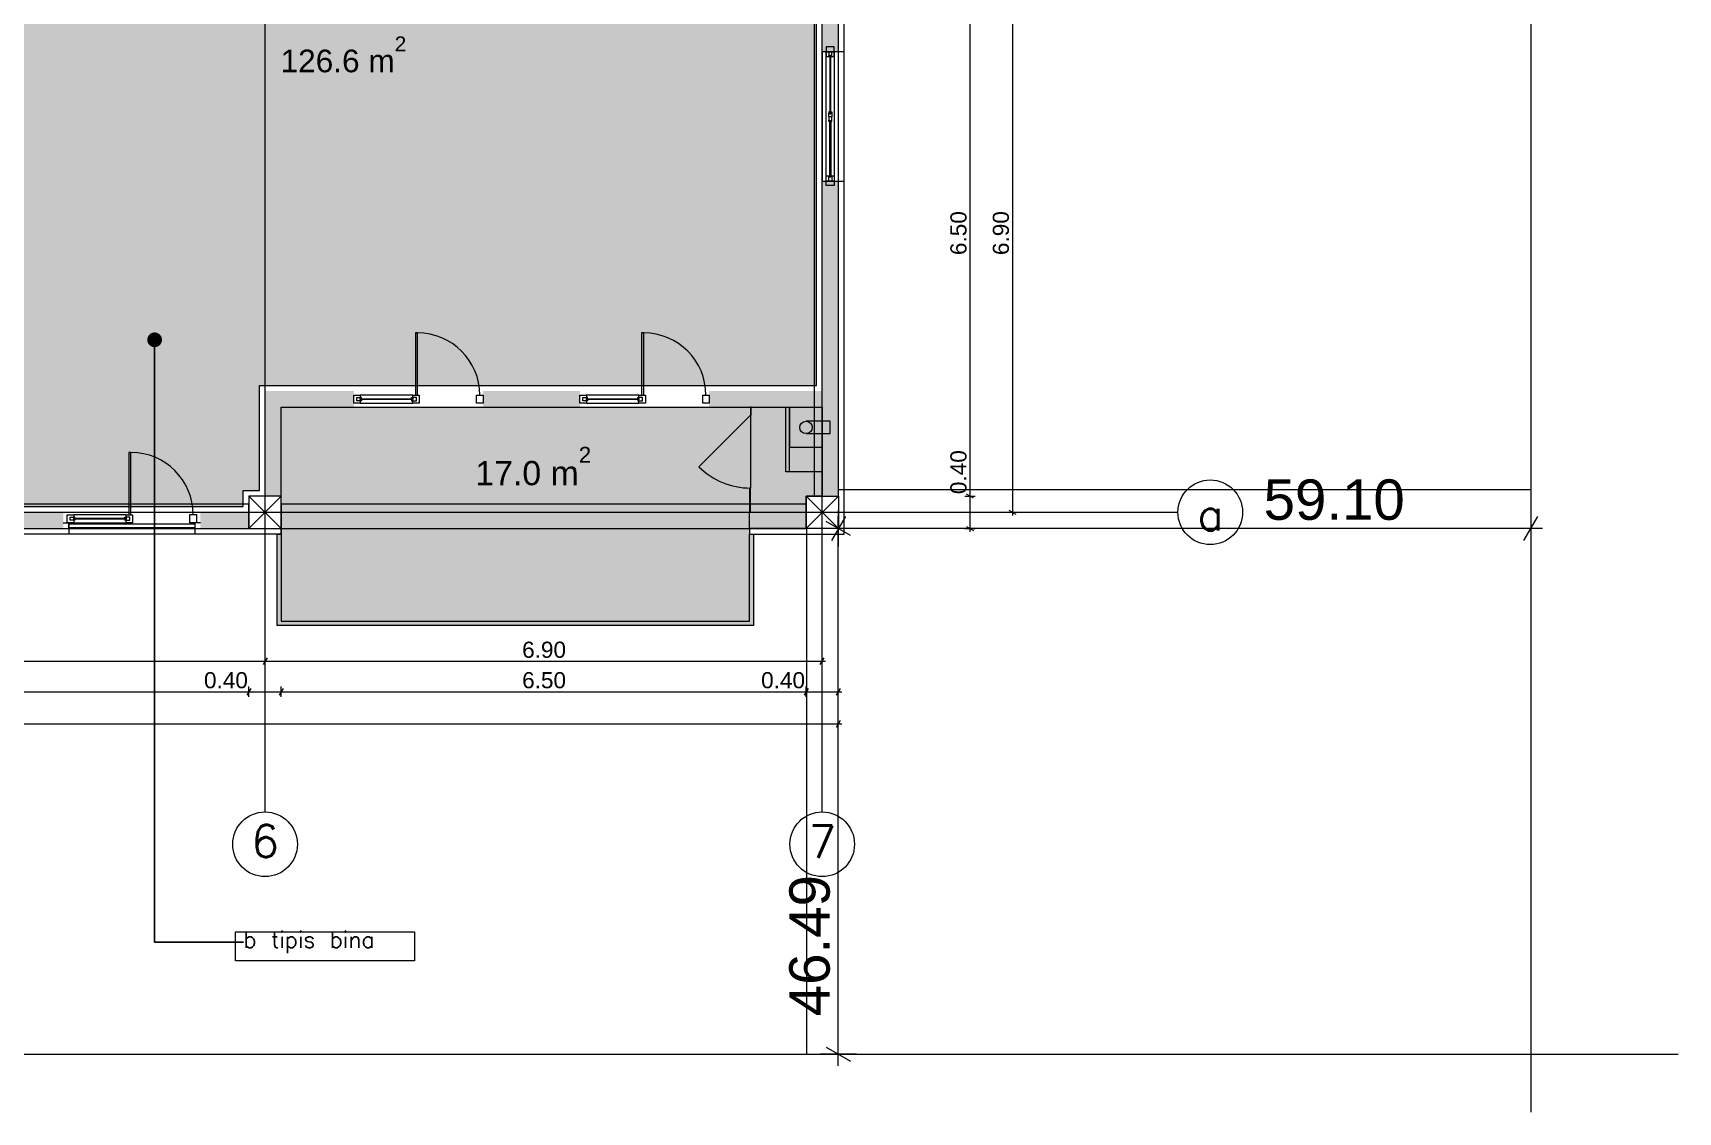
# Model space of a CAD drawing. Header units: millimetres. Extents: x 476244520 to 476657119, y 4620824743 to 4621446928.
# Drawn here: x 476421979 to 476442354, y 4621059732 to 4621073090 of the extents above; entities that cross this region are included whole.
import ezdxf

# ---------------------------------------------------------------- set-up
doc = ezdxf.new("R2010")
doc.units = ezdxf.units.MM
doc.header["$MEASUREMENT"] = 0
for name, color, linetype, lineweight in [('0_Pen_No__42_Pen_No__250_Pen_No__5', 5, 'Continuous', 0), ('2D Drafting - General_Pen_No__1_Pen_No__7', 7, 'Continuous', 0), ('2D Drafting - General_Pen_No__250_Pen_No__7_Pen_No__250', 7, 'Continuous', 0), ('2D Drafting - General_Pen_No__250_Pen_No__7_Pen_No__7', 7, 'Continuous', 0), ('2D Drafting - General_Pen_No__7_Pen_No__250', 7, 'Continuous', 0), ('2D Drafting - General_Pen_No__7_Pen_No__7_Pen_No__7', 7, 'Continuous', 0), ('Annotation - Text_Pen_No__7_Pen_No__5', 5, 'Continuous', 0), ('Doors_Pen_No__7_Pen_No__7_Pen_No__7', 7, 'Continuous', 0), ('G-Anno-Nplt_Pen_No__142', 142, 'Continuous', 0), ('G-Anno-Nplt_Pen_No__151', 151, 'Continuous', 0), ('G-Anno-Nplt_Pen_No__255', 255, 'Continuous', 0), ('G-Anno-Nplt_Pen_No__4', 7, 'Continuous', 0), ('G-Anno-Nplt_Pen_No__7', 7, 'Continuous', 0), ('gegmebi_Pen_No__1_Pen_No__7', 7, 'Continuous', 0), ('kar-panjara_Pen_No__7_Pen_No__7_Pen_No__7', 7, 'Continuous', 0), ('New_2D Drafting - General_Pen_No__250_Pen_No__7_Pen_No__255', 255, 'Continuous', 0), ('New_2D Drafting - General_Pen_No__2_Pen_No__250', 7, 'Continuous', 0), ('New_reg_nak_Pen_No__250', 7, 'Continuous', 0), ('New_reg_nak_Pen_No__7', 7, 'Continuous', 0), ('New_Structural - Bearing_Pen_No__1', 1, 'Continuous', 0), ('New_Structural - Bearing_Pen_No__250', 7, 'Continuous', 0), ('zoma_Pen_No__1', 1, 'Continuous', 0), ('zoma_Pen_No__142', 142, 'Continuous', 0), ('zoma_Pen_No__5_Pen_No__5', 5, 'Continuous', 0)]:
    doc.layers.add(name, color=color, linetype=linetype, lineweight=lineweight)
doc.layers.add('zoma', color=7, linetype='Continuous')
doc.styles.add('GENERATED_STYLE_1', font='arial.ttf')
doc.styles.add('GENERATED_STYLE_2', font='arial.ttf')
doc.linetypes.add('Break', pattern='A,0,[1,A-4 бѓЎбѓђбѓ®бѓљбѓ\x98 - nikas1.Shx,S=15.679026,R=0,X=0,Y=0],-1975.557214,0', length=1975.557214)
doc.dimstyles.new('GENERATED_STYLE__1', dxfattribs={"dimtxt": 200, "dimasz": 64.421331, "dimexe": 0.18, "dimexo": 3, "dimgap": 0.09, "dimtad": 1, "dimtih": 1, "dimtoh": 1, "dimlfac": 0.001, "dimzin": 0, "dimdsep": 46, "dimtxsty": 'GENERATED_STYLE_2', "dimblk": 'ARROWHEAD_2', "dimblk1": 'ARROWHEAD_2', "dimblk2": 'ARROWHEAD_2', "dimcen": 0.09, "dimclrd": 142, "dimclre": 142, "dimclrt": 142, "dimadec": 0, "dimazin": 0, "dimtfac": 1, "dimtdec": 4, "dimtmove": 0, "dimatfit": 3, "dimfxl": 1, "dimtolj": 1, "dimtzin": 0, "dimarcsym": 0})
doc.dimstyles.new('GENERATED_STYLE__18', dxfattribs={"dimtxt": 0.18, "dimasz": 364.8, "dimexe": 0.18, "dimexo": 0.0625, "dimgap": 0.09, "dimtad": 0, "dimtih": 1, "dimtoh": 1, "dimdec": 4, "dimzin": 0, "dimdsep": 46, "dimcen": 0.09, "dimadec": 0, "dimazin": 0, "dimtfac": 1, "dimtdec": 4, "dimtmove": 0, "dimatfit": 3, "dimldrblk": 'ARROWHEAD_11', "dimfxl": 1, "dimtolj": 1, "dimtzin": 0, "dimarcsym": 0})
doc.dimstyles.new('GENERATED_STYLE__2', dxfattribs={"dimtxt": 200, "dimasz": 64.421331, "dimexe": 0.18, "dimexo": 3, "dimgap": 0.09, "dimtad": 1, "dimtih": 1, "dimtoh": 1, "dimlfac": 0.001, "dimzin": 0, "dimdsep": 46, "dimtxsty": 'GENERATED_STYLE_2', "dimblk": 'ARROWHEAD_2', "dimblk1": 'ARROWHEAD_2', "dimblk2": 'ARROWHEAD_2', "dimcen": 0.09, "dimclrd": 142, "dimclre": 142, "dimclrt": 142, "dimadec": 0, "dimazin": 0, "dimtfac": 1, "dimtdec": 4, "dimtmove": 2, "dimatfit": 3, "dimfxl": 1, "dimtolj": 1, "dimtzin": 0, "dimarcsym": 0})
doc.dimstyles.new('GENERATED_STYLE__6', dxfattribs={"dimtxt": 500, "dimasz": 228, "dimexe": 0.18, "dimexo": 3, "dimgap": 0.09, "dimtad": 1, "dimlfac": 0.001, "dimzin": 0, "dimdsep": 46, "dimtxsty": 'GENERATED_STYLE_2', "dimblk": 'ARROWHEAD_2', "dimblk1": 'ARROWHEAD_2', "dimblk2": 'ARROWHEAD_2', "dimcen": 0.09, "dimclrd": 1, "dimclre": 1, "dimclrt": 1, "dimadec": 0, "dimazin": 0, "dimtfac": 1, "dimtdec": 4, "dimtmove": 2, "dimatfit": 3, "dimfxl": 1, "dimtolj": 1, "dimtzin": 0, "dimarcsym": 0})
doc.dimstyles.new('GENERATED_STYLE__8', dxfattribs={"dimtxt": 200, "dimasz": 64.421331, "dimexe": 0.18, "dimexo": 3, "dimgap": 0.09, "dimtad": 1, "dimlfac": 0.001, "dimzin": 0, "dimdsep": 46, "dimtxsty": 'GENERATED_STYLE_2', "dimblk": 'ARROWHEAD_2', "dimblk1": 'ARROWHEAD_2', "dimblk2": 'ARROWHEAD_2', "dimcen": 0.09, "dimclrd": 142, "dimclre": 142, "dimclrt": 142, "dimadec": 0, "dimazin": 0, "dimtfac": 1, "dimtdec": 4, "dimtmove": 0, "dimatfit": 3, "dimfxl": 1, "dimtolj": 1, "dimtzin": 0, "dimarcsym": 0})

# ---------------------------------------------------------------- blocks, each defined once
blk = doc.blocks.new('*D278', base_point=(476844527, 4621385791))
at = {"layer": 'zoma_Pen_No__142', "color": 142, "linetype": 'Continuous', "lineweight": 0, "transparency": 16777216}
for p, q in [((476417979, 4621065354), (476417930, 4621065270)), ((476417954, 4621065248), (476417954, 4621065376)), ((476417954, 4621065312), (476424854, 4621065312)), ((476424879, 4621065354), (476424830, 4621065270)), ((476424854, 4621065248), (476424854, 4621065376))]:
    blk.add_line(p, q, dxfattribs=at)
at = {"layer": 'zoma_Pen_No__142', "color": 142, "lineweight": 0, "transparency": 16777216, "insert": (476421138, 4621065352), "char_height": 200, "attachment_point": 7, "style": 'GENERATED_STYLE_2'}
blk.add_mtext('\\A1;{\\pql;\\fArial CYR|b0|i0|c204|p34;6.90}', dxfattribs=at)
blk = doc.blocks.new('ARROWHEAD_2')
at = {"color": 0, "linetype": 'Continuous', "lineweight": 0}
for p, q in [((0, 0), (-1, 0)), ((-0.378, -0.655), (0.378, 0.655))]:
    blk.add_line(p, q, dxfattribs=at)
blk = doc.blocks.new('*D279', base_point=(476844527, 4621385791))
at = {"layer": 'zoma_Pen_No__142', "color": 142, "linetype": 'Continuous', "lineweight": 0, "transparency": 16777216}
for p, q in [((476424879, 4621065354), (476424830, 4621065270)), ((476424854, 4621065248), (476424854, 4621065376)), ((476424854, 4621065312), (476431754, 4621065312)), ((476431730, 4621065270), (476431779, 4621065354)), ((476431754, 4621065248), (476431754, 4621065376)), ((476431754, 4621065312), (476431796, 4621065312))]:
    blk.add_line(p, q, dxfattribs=at)
at = {"layer": 'zoma_Pen_No__142', "color": 142, "lineweight": 0, "transparency": 16777216, "insert": (476428038, 4621065352), "char_height": 200, "attachment_point": 7, "style": 'GENERATED_STYLE_2'}
blk.add_mtext('\\A1;{\\pql;\\fArial CYR|b0|i0|c204|p34;6.90}', dxfattribs=at)
blk = doc.blocks.new('*D291', base_point=(476844527, 4621385791))
at = {"layer": 'zoma_Pen_No__142', "color": 142, "linetype": 'Continuous', "lineweight": 0, "transparency": 16777216}
for p, q in [((476434046, 4621074056), (476434173, 4621074056)), ((476434152, 4621074032), (476434067, 4621074081)), ((476434109, 4621074056), (476434109, 4621067156)), ((476434046, 4621067156), (476434173, 4621067156)), ((476434067, 4621067181), (476434152, 4621067132)), ((476434109, 4621067156), (476434109, 4621067115))]:
    blk.add_line(p, q, dxfattribs=at)
at = {"layer": 'zoma_Pen_No__142', "color": 142, "lineweight": 0, "transparency": 16777216, "insert": (476434069, 4621070340), "char_height": 200, "attachment_point": 7, "rotation": 90, "style": 'GENERATED_STYLE_2'}
blk.add_mtext('\\A1;{\\pql;\\fArial CYR|b0|i0|c204|p34;6.90}', dxfattribs=at)
blk = doc.blocks.new('*D311', base_point=(476844527, 4621385791))
at = {"layer": 'zoma_Pen_No__142', "color": 142, "linetype": 'Continuous', "lineweight": 0, "transparency": 16777216}
for p, q in [((476433521, 4621073856), (476433648, 4621073856)), ((476433627, 4621073832), (476433542, 4621073881)), ((476433584, 4621073856), (476433584, 4621067356)), ((476433521, 4621067356), (476433648, 4621067356)), ((476433627, 4621067332), (476433542, 4621067381))]:
    blk.add_line(p, q, dxfattribs=at)
at = {"layer": 'zoma_Pen_No__142', "color": 142, "lineweight": 0, "transparency": 16777216, "char_height": 200, "attachment_point": 7, "rotation": 90, "style": 'GENERATED_STYLE_2'}
for s, insert in [('\\A1;{\\pql;\\fArial CYR|b0|i0|c204|p34;6.50}', (476433544, 4621070340)), ('\\A1;{\\pql;\\fArial CYR|b0|i0|c204|p34;0.40}', (476433544, 4621067381))]:
    blk.add_mtext(s, dxfattribs=dict(at, insert=insert))
blk = doc.blocks.new('*D312', base_point=(476844527, 4621385791))
at = {"layer": 'zoma_Pen_No__142', "color": 142, "linetype": 'Continuous', "lineweight": 0, "transparency": 16777216}
for p, q in [((476433521, 4621067356), (476433648, 4621067356)), ((476433627, 4621067332), (476433542, 4621067381)), ((476433584, 4621067356), (476433584, 4621066956)), ((476433521, 4621066956), (476433648, 4621066956)), ((476433542, 4621066981), (476433627, 4621066932)), ((476433584, 4621066956), (476433584, 4621066915))]:
    blk.add_line(p, q, dxfattribs=at)
blk = doc.blocks.new('*D331', base_point=(476844527, 4621385791))
at = {"layer": 'zoma_Pen_No__142', "color": 142, "linetype": 'Continuous', "lineweight": 0, "transparency": 16777216}
for p, q in [((476418179, 4621064977), (476418130, 4621064892)), ((476418154, 4621064871), (476418154, 4621064998)), ((476424679, 4621064977), (476424630, 4621064892)), ((476424654, 4621064871), (476424654, 4621064998)), ((476418154, 4621064935), (476424654, 4621064935))]:
    blk.add_line(p, q, dxfattribs=at)
at = {"layer": 'zoma_Pen_No__142', "color": 142, "lineweight": 0, "transparency": 16777216, "char_height": 200, "attachment_point": 7, "style": 'GENERATED_STYLE_2'}
for s, insert in [('\\A1;{\\pql;\\fArial CYR|b0|i0|c204|p34;6.50}', (476421138, 4621064975)), ('\\A1;{\\pql;\\fArial CYR|b0|i0|c204|p34;0.40}', (476424098, 4621064975))]:
    blk.add_mtext(s, dxfattribs=dict(at, insert=insert))
blk = doc.blocks.new('*D332', base_point=(476844527, 4621385791))
at = {"layer": 'zoma_Pen_No__142', "color": 142, "linetype": 'Continuous', "lineweight": 0, "transparency": 16777216}
for p, q in [((476424679, 4621064977), (476424630, 4621064892)), ((476424654, 4621064871), (476424654, 4621064998)), ((476425079, 4621064977), (476425030, 4621064892)), ((476425054, 4621064871), (476425054, 4621064998)), ((476424654, 4621064935), (476425054, 4621064935))]:
    blk.add_line(p, q, dxfattribs=at)
blk = doc.blocks.new('*D333', base_point=(476844527, 4621385791))
at = {"layer": 'zoma_Pen_No__142', "color": 142, "linetype": 'Continuous', "lineweight": 0, "transparency": 16777216}
for p, q in [((476425079, 4621064977), (476425030, 4621064892)), ((476425054, 4621064871), (476425054, 4621064998)), ((476431579, 4621064977), (476431530, 4621064892)), ((476431554, 4621064871), (476431554, 4621064998)), ((476425054, 4621064935), (476431554, 4621064935))]:
    blk.add_line(p, q, dxfattribs=at)
at = {"layer": 'zoma_Pen_No__142', "color": 142, "lineweight": 0, "transparency": 16777216, "char_height": 200, "attachment_point": 7, "style": 'GENERATED_STYLE_2'}
for s, insert in [('\\A1;{\\pql;\\fArial CYR|b0|i0|c204|p34;6.50}', (476428038, 4621064975)), ('\\A1;{\\pql;\\fArial CYR|b0|i0|c204|p34;0.40}', (476430998, 4621064975))]:
    blk.add_mtext(s, dxfattribs=dict(at, insert=insert))
blk = doc.blocks.new('*D334', base_point=(476844527, 4621385791))
at = {"layer": 'zoma_Pen_No__142', "color": 142, "linetype": 'Continuous', "lineweight": 0, "transparency": 16777216}
for p, q in [((476431579, 4621064977), (476431530, 4621064892)), ((476431554, 4621064871), (476431554, 4621064998)), ((476431930, 4621064892), (476431979, 4621064977)), ((476431954, 4621064871), (476431954, 4621064998)), ((476431554, 4621064935), (476431954, 4621064935)), ((476431954, 4621064935), (476431996, 4621064935))]:
    blk.add_line(p, q, dxfattribs=at)
blk = doc.blocks.new('*D335', base_point=(476844527, 4621385791))
at = {"layer": 'zoma_Pen_No__142', "color": 142, "linetype": 'Continuous', "lineweight": 0, "transparency": 16777216}
for p, q in [((476390179, 4621064581), (476390130, 4621064497)), ((476390154, 4621064475), (476390154, 4621064602)), ((476431930, 4621064497), (476431979, 4621064581)), ((476431954, 4621064475), (476431954, 4621064602)), ((476390113, 4621064539), (476390154, 4621064539)), ((476390154, 4621064539), (476431954, 4621064539)), ((476431954, 4621064539), (476431996, 4621064539))]:
    blk.add_line(p, q, dxfattribs=at)
at = {"layer": 'zoma_Pen_No__142', "color": 142, "lineweight": 0, "transparency": 16777216, "insert": (476411278, 4621064579), "char_height": 200, "attachment_point": 7, "style": 'GENERATED_STYLE_2'}
blk.add_mtext('\\A1;{\\pql;\\fArial CYR|b0|i0|c204|p34;41.80}', dxfattribs=at)
blk = doc.blocks.new('*D409', base_point=(476844527, 4621385791))
at = {"layer": 'zoma_Pen_No__1', "color": 1, "linetype": 'Continuous', "lineweight": 0, "transparency": 16777216}
for p, q in [((476432104, 4621066870), (476431804, 4621067043)), ((476431954, 4621066956), (476431954, 4621067103)), ((476432179, 4621066956), (476431729, 4621066956)), ((476431954, 4621060450), (476431954, 4621066956)), ((476431804, 4621060536), (476432104, 4621060363)), ((476432179, 4621060450), (476431729, 4621060450)), ((476431954, 4621060303), (476431954, 4621060450))]:
    blk.add_line(p, q, dxfattribs=at)
at = {"layer": 'zoma_Pen_No__1', "color": 1, "lineweight": 0, "transparency": 16777216, "insert": (476431854, 4621060918), "char_height": 500, "attachment_point": 7, "rotation": 90, "style": 'GENERATED_STYLE_2'}
blk.add_mtext('\\A1;{\\pql;\\fArial CYR|b0|i0|c204|p34;46.49}', dxfattribs=at)
blk = doc.blocks.new('*D412', base_point=(476844527, 4621385791))
at = {"layer": 'zoma_Pen_No__1', "color": 1, "linetype": 'Continuous', "lineweight": 0, "transparency": 16777216}
for p, q in [((476432041, 4621067106), (476431868, 4621066806)), ((476431954, 4621067181), (476431954, 4621066731)), ((476440442, 4621066806), (476440615, 4621067106)), ((476440529, 4621067181), (476440529, 4621066731)), ((476431954, 4621066956), (476431808, 4621066956)), ((476440529, 4621066956), (476431954, 4621066956)), ((476440675, 4621066956), (476440529, 4621066956))]:
    blk.add_line(p, q, dxfattribs=at)
at = {"layer": 'zoma_Pen_No__1', "color": 1, "lineweight": 0, "transparency": 16777216, "insert": (476437221, 4621067056), "char_height": 500, "attachment_point": 7, "style": 'GENERATED_STYLE_2'}
blk.add_mtext('\\A1;{\\pql;\\fArial CYR|b0|i0|c204|p34;59.10}', dxfattribs=at)
blk = doc.blocks.new('ARROWHEAD_11')
at = {"color": 0, "linetype": 'Continuous', "lineweight": 0}
blk.add_line((0, 0), (-1, 0), dxfattribs=at)
at = {"color": 0, "linetype": 'Continuous', "lineweight": 0, "const_width": 0.25, "flags": 128}
blk.add_lwpolyline([(-0.125, 0, 1), (0.125, 0, 1)], format="xyb", close=True, dxfattribs=at)

msp = doc.modelspace()

# ---------------------------------------------------------------- hatches: boundary and pattern name
at = {"layer": '2D Drafting - General_Pen_No__250_Pen_No__7_Pen_No__7', "linetype": 'Continuous', "lineweight": 0}
for points in [[(476431754.207, 4621073856.437), (476431954.207, 4621073856.437), (476431954.207, 4621072856.437), (476431754.207, 4621072856.437)], [(476431754.207, 4621071256.435), (476431954.207, 4621071256.435), (476431954.207, 4621067356.437), (476431754.207, 4621067356.437)], [(476424854.207, 4621068656.437), (476425054.207, 4621068656.437), (476425054.207, 4621067356.437), (476424854.207, 4621067356.437)], [(476425054.207, 4621068456.437), (476425953.911, 4621068456.437), (476425953.911, 4621068656.437), (476425054.207, 4621068656.437)], [(476428754.207, 4621068456.437), (476427553.92, 4621068456.437), (476427553.92, 4621068656.437), (476428754.207, 4621068656.437)], [(476431754.207, 4621068456.437), (476430354.203, 4621068456.437), (476430354.203, 4621068656.437), (476431754.207, 4621068656.437)], [(476430864.219, 4621068456.437), (476430864.219, 4621068356.433), (476430874.219, 4621068356.433), (476430874.219, 4621068456.437)], [(476430854.207, 4621067456.434), (476430854.207, 4621067156.437), (476430864.207, 4621067156.437), (476430864.207, 4621067456.434)], [(476420454.208, 4621066956.437), (476422354.217, 4621066956.437), (476422354.217, 4621067156.385), (476420454.208, 4621067156.385)], [(476424054.217, 4621066956.437), (476424054.217, 4621067156.437), (476424654.207, 4621067156.437), (476424654.207, 4621066956.437)], [(476431554.207, 4621066956.437), (476430854.206, 4621066956.437), (476430854.206, 4621067156.437), (476431554.207, 4621067156.437)]]:
    msp.add_hatch(color=7, dxfattribs=at).paths.add_polyline_path(points)
at = {"layer": 'G-Anno-Nplt_Pen_No__151', "linetype": 'Continuous', "lineweight": 0, "true_color": 0x1f2f3f}
h = msp.add_hatch(color=169, dxfattribs=at)
h.paths.add_polyline_path([(476418124.207, 4621073856.437), (476418054.207, 4621073856.437), (476418054.207, 4621072715.649), (476418124.207, 4621072715.649), (476418124.207, 4621067426.437), (476418224.207, 4621067426.437), (476418224.207, 4621067226.437), (476424584.207, 4621067226.437), (476424584.207, 4621067426.437), (476424784.207, 4621067426.437), (476424784.207, 4621068726.437), (476431684.207, 4621068726.437), (476431684.207, 4621073786.437), (476430914.019, 4621073786.437), (476430914.019, 4621074326.438), (476431684.207, 4621074326.438), (476431684.207, 4621077286.437), (476431484.207, 4621077286.437), (476431484.207, 4621077389.695), (476425124.207, 4621077389.695), (476425124.207, 4621077286.437), (476424824.137, 4621077286.437), (476424824.137, 4621076989.695), (476423994.019, 4621076989.695), (476423994.019, 4621077389.695), (476420800.56, 4621077389.695), (476420800.56, 4621077459.695), (476418744.395, 4621077459.695), (476418744.395, 4621077059.695), (476418054.207, 4621077059.695), (476418054.207, 4621075698.535), (476418054.207, 4621074256.437), (476418154.207, 4621074256.437), (476418154.207, 4621073856.437)])
h.paths.add_polyline_path([(476424654.207, 4621073856.437), (476425054.207, 4621073856.437), (476425054.207, 4621074256.437), (476424654.207, 4621074256.437)], flags=0)
at = {"layer": 'G-Anno-Nplt_Pen_No__255', "linetype": 'Continuous', "lineweight": 0, "true_color": 0x3f3f3f}
msp.add_hatch(color=250, dxfattribs=at).paths.add_polyline_path([(476425004.207, 4621065756.595), (476425004.207, 4621066886.437), (476425054.207, 4621066886.437), (476425054.207, 4621068456.437), (476431754.207, 4621068456.437), (476431754.207, 4621067356.437), (476431554.207, 4621067356.437), (476431554.207, 4621066956.437), (476430904.207, 4621066956.437), (476430854.207, 4621066956.437), (476430854.207, 4621066886.447), (476430904.207, 4621066886.447), (476430904.207, 4621065756.644)])
at = {"layer": 'New_2D Drafting - General_Pen_No__250_Pen_No__7_Pen_No__255', "linetype": 'Continuous', "lineweight": 0}
for points in [[(476431754.207, 4621068456.437), (476431304.207, 4621068456.437), (476431304.207, 4621067656.437), (476431754.207, 4621067656.437)], [(476431354.212, 4621068456.437), (476431354.216, 4621067956.437), (476431754.212, 4621067956.441), (476431754.21, 4621068129.426), (476431854.213, 4621068129.427), (476431854.212, 4621068283.453), (476431754.209, 4621068283.452), (476431754.207, 4621068456.441)]]:
    msp.add_hatch(color=255, dxfattribs=at).paths.add_polyline_path(points)

# ---------------------------------------------------------------- linework, layer by layer
at = {"layer": '0_Pen_No__42_Pen_No__250_Pen_No__5', "color": 5, "linetype": 'Continuous', "lineweight": 0}
for centre in [(476436560.037, 4621067156.437), (476424854.207, 4621063046.84), (476431754.207, 4621063046.84)]:
    msp.add_circle(centre, 400, dxfattribs=at)
at = {"layer": '2D Drafting - General_Pen_No__1_Pen_No__7', "color": 7, "linetype": 'Continuous', "lineweight": 0}
for p, q in [((476425054.207, 4621066956.437), (476424654.207, 4621067356.437)), ((476424654.207, 4621066956.437), (476425054.207, 4621067356.437)), ((476431954.207, 4621066956.437), (476431554.207, 4621067356.437)), ((476431554.207, 4621066956.437), (476431954.207, 4621067356.437))]:
    msp.add_line(p, q, dxfattribs=at)
at = {"layer": '2D Drafting - General_Pen_No__1_Pen_No__7', "color": 7, "linetype": 'Continuous', "lineweight": 0, "flags": 128}
for points in [[(476431954.207, 4621067356.437), (476431954.207, 4621073856.437), (476431654.207, 4621073856.437), (476431654.207, 4621067356.437)], [(476418154.207, 4621066956.437), (476424654.207, 4621066956.437), (476424654.207, 4621067256.437), (476418154.207, 4621067256.437)], [(476424654.207, 4621066956.437), (476425054.207, 4621066956.437), (476425054.207, 4621067356.437), (476424654.207, 4621067356.437)], [(476425054.207, 4621066956.437), (476431554.207, 4621066956.437), (476431554.207, 4621067256.437), (476425054.207, 4621067256.437)], [(476431954.207, 4621066956.437), (476431554.207, 4621066956.437), (476431554.207, 4621067356.437), (476431954.207, 4621067356.437)]]:
    msp.add_lwpolyline(points, close=True, dxfattribs=at)
at = {"layer": '2D Drafting - General_Pen_No__250_Pen_No__7_Pen_No__250', "color": 7, "linetype": 'Continuous', "lineweight": 0, "flags": 128}
for points in [[(476430864.219, 4621068456.437), (476430864.219, 4621068356.433), (476430874.219, 4621068356.433), (476430874.219, 4621068456.437)], [(476430854.207, 4621067456.434), (476430854.207, 4621067156.437), (476430864.207, 4621067156.437), (476430864.207, 4621067456.434)], [(476431554.207, 4621066956.437), (476430854.206, 4621066956.437), (476430854.206, 4621067156.437), (476431554.207, 4621067156.437)]]:
    msp.add_lwpolyline(points, close=True, dxfattribs=at)
at = {"layer": '2D Drafting - General_Pen_No__7_Pen_No__250', "color": 7, "linetype": 'Continuous', "lineweight": 0, "flags": 128}
for points in [[(476422354.217, 4621067026.71), (476422424.232, 4621067026.709), (476422424.231, 4621066886.633)], [(476424054.217, 4621067026.76), (476423984.202, 4621067026.762), (476423984.209, 4621066886.633)]]:
    msp.add_lwpolyline(points, dxfattribs=at)
at = {"layer": '2D Drafting - General_Pen_No__7_Pen_No__7_Pen_No__7', "color": 7, "linetype": 'Continuous', "lineweight": 0, "flags": 128}
for points in [[(476426033.92, 4621068506.351), (476426683.92, 4621068506.38), (476426683.916, 4621068606.319), (476426033.916, 4621068606.291)], [(476428834.207, 4621068506.475), (476429484.207, 4621068506.504), (476429484.203, 4621068606.443), (476428834.203, 4621068606.414)], [(476422484.204, 4621067026.713), (476423134.204, 4621067026.741), (476423134.2, 4621067126.68), (476422484.2, 4621067126.652)]]:
    msp.add_lwpolyline(points, close=True, dxfattribs=at)
at = {"layer": '2D Drafting - General_Pen_No__7_Pen_No__7_Pen_No__7', "color": 7, "linetype": 'Continuous', "lineweight": 0}
for centre in [(476426743.604, 4621068606.332), (476429543.892, 4621068606.456), (476423193.889, 4621067126.693)]:
    msp.add_arc(centre, 770.311, 0.005711, 90.0025313, dxfattribs=at)
at = {"layer": 'Doors_Pen_No__7_Pen_No__7_Pen_No__7', "color": 7, "linetype": 'Continuous', "lineweight": 0, "flags": 128}
for points in [[(476426716.938, 4621068606.331), (476426743.604, 4621068606.332), (476426743.57, 4621069376.643), (476426716.904, 4621069376.642)], [(476429517.225, 4621068606.455), (476429543.892, 4621068606.456), (476429543.858, 4621069376.767), (476429517.191, 4621069376.766)], [(476423167.222, 4621067126.692), (476423193.889, 4621067126.693), (476423193.855, 4621067897.005), (476423167.188, 4621067897.003)]]:
    msp.add_lwpolyline(points, close=True, dxfattribs=at)
at = {"layer": 'G-Anno-Nplt_Pen_No__4', "color": 7, "linetype": 'Continuous', "lineweight": 0, "flags": 128}
msp.add_lwpolyline([(476418224.207, 4621067226.437), (476424584.207, 4621067226.437), (476424584.207, 4621067426.437), (476424784.207, 4621067426.437), (476424784.207, 4621068726.437), (476431684.207, 4621068726.437), (476431684.207, 4621073786.437), (476430914.019, 4621073786.437), (476430914.019, 4621074326.438), (476431684.207, 4621074326.438), (476431684.207, 4621077286.437), (476431484.207, 4621077286.437), (476431484.207, 4621077389.695), (476425124.207, 4621077389.695), (476425124.207, 4621077286.437), (476424824.137, 4621077286.437), (476424824.137, 4621076989.695), (476423994.019, 4621076989.695), (476423994.019, 4621077389.695), (476420800.56, 4621077389.695)], dxfattribs=at)
msp.add_lwpolyline([(476425004.207, 4621065756.595), (476425004.207, 4621066886.437), (476425054.207, 4621066886.437), (476425054.207, 4621068456.437), (476431754.207, 4621068456.437), (476431754.207, 4621067356.437), (476431554.207, 4621067356.437), (476431554.207, 4621066956.437), (476430904.207, 4621066956.437), (476430854.207, 4621066956.437), (476430854.207, 4621066886.447), (476430904.207, 4621066886.447), (476430904.207, 4621065756.644)], close=True, dxfattribs=at)
at = {"layer": 'gegmebi_Pen_No__1_Pen_No__7', "color": 7, "linetype": 'Continuous', "lineweight": 0, "flags": 128}
for points in [[(476431754.21, 4621068129.426), (476431754.212, 4621067956.441), (476431354.216, 4621067956.437), (476431354.212, 4621068456.437), (476431754.207, 4621068456.441), (476431754.209, 4621068283.452)], [(476431554.212, 4621068129.424), (476431854.213, 4621068129.427), (476431854.212, 4621068283.453), (476431554.21, 4621068283.45)]]:
    msp.add_lwpolyline(points, dxfattribs=at)
at = {"layer": 'kar-panjara_Pen_No__7_Pen_No__7_Pen_No__7', "color": 7, "linetype": 'Continuous', "lineweight": 0, "flags": 128}
for points in [[(476431904.255, 4621072796.763), (476431904.255, 4621072916.763), (476431804.255, 4621072916.763), (476431804.255, 4621072796.763)], [(476431804.256, 4621071256.435), (476431804.312, 4621072856.437), (476431904.256, 4621072856.437), (476431904.201, 4621071256.435)], [(476431834.371, 4621072856.437), (476431834.371, 4621072811.437), (476431849.371, 4621072811.437), (476431859.371, 4621072811.437), (476431859.371, 4621072796.763), (476431874.371, 4621072796.763), (476431874.371, 4621072856.437)], [(476431834.371, 4621072796.763), (476431834.371, 4621072811.437), (476431849.371, 4621072811.437), (476431849.371, 4621072796.763)], [(476431849.371, 4621072811.437), (476431849.371, 4621072087.597), (476431859.371, 4621072087.597), (476431859.371, 4621072811.437)], [(476431834.371, 4621072051.865), (476431834.371, 4621072096.865), (476431849.371, 4621072096.865), (476431859.371, 4621072096.865), (476431859.371, 4621072111.865), (476431874.371, 4621072111.865), (476431874.371, 4621072051.865)], [(476431834.371, 4621072111.865), (476431834.371, 4621072096.865), (476431849.371, 4621072096.865), (476431849.371, 4621072111.865)], [(476431834.371, 4621072051.865), (476431834.371, 4621072006.865), (476431849.371, 4621072006.865), (476431859.371, 4621072006.865), (476431859.371, 4621071991.865), (476431874.371, 4621071991.865), (476431874.371, 4621072051.865)], [(476431834.371, 4621071991.865), (476431834.371, 4621072006.865), (476431849.371, 4621072006.865), (476431849.371, 4621071991.865)], [(476431849.371, 4621071306.865), (476431849.371, 4621072006.865), (476431859.371, 4621072006.865), (476431859.371, 4621071306.865)], [(476431904.255, 4621071321.865), (476431904.255, 4621071201.865), (476431804.255, 4621071201.865), (476431804.255, 4621071321.865)], [(476431834.371, 4621071256.435), (476431834.371, 4621071306.865), (476431849.371, 4621071306.865), (476431859.371, 4621071306.865), (476431859.371, 4621071321.865), (476431874.371, 4621071321.865), (476431874.371, 4621071256.435)], [(476431834.371, 4621071321.865), (476431834.371, 4621071306.865), (476431849.371, 4621071306.865), (476431849.371, 4621071321.865)], [(476426033.92, 4621068506.351), (476425953.92, 4621068506.348), (476425953.916, 4621068606.348), (476426033.916, 4621068606.351)], [(476425988.917, 4621068576.289), (476426033.917, 4621068576.291), (476426033.918, 4621068561.291), (476426033.918, 4621068551.291), (476426048.918, 4621068551.291), (476426048.919, 4621068536.291), (476425988.919, 4621068536.289)], [(476426048.917, 4621068576.291), (476426033.917, 4621068576.291), (476426033.918, 4621068561.291), (476426048.918, 4621068561.291)], [(476426033.918, 4621068561.291), (476426683.918, 4621068561.319), (476426683.918, 4621068551.319), (476426033.918, 4621068551.291)], [(476426668.917, 4621068576.319), (476426683.917, 4621068576.319), (476426683.918, 4621068561.319), (476426668.918, 4621068561.319)], [(476426728.917, 4621068576.321), (476426683.917, 4621068576.319), (476426683.918, 4621068561.319), (476426683.918, 4621068551.319), (476426668.918, 4621068551.319), (476426668.919, 4621068536.319), (476426728.919, 4621068536.321)], [(476426763.92, 4621068506.323), (476426683.92, 4621068506.319), (476426683.916, 4621068606.319), (476426763.916, 4621068606.323)], [(476427553.92, 4621068506.4), (476427473.92, 4621068506.397), (476427473.916, 4621068606.397), (476427553.916, 4621068606.4)], [(476428834.207, 4621068506.475), (476428754.207, 4621068506.472), (476428754.203, 4621068606.472), (476428834.203, 4621068606.475)], [(476428789.204, 4621068576.412), (476428834.204, 4621068576.414), (476428834.205, 4621068561.414), (476428834.205, 4621068551.414), (476428849.205, 4621068551.415), (476428849.206, 4621068536.415), (476428789.206, 4621068536.412)], [(476428849.204, 4621068576.415), (476428834.204, 4621068576.414), (476428834.205, 4621068561.414), (476428849.205, 4621068561.415)], [(476428834.205, 4621068561.414), (476429484.205, 4621068561.443), (476429484.205, 4621068551.443), (476428834.205, 4621068551.414)], [(476429469.204, 4621068576.442), (476429484.204, 4621068576.443), (476429484.205, 4621068561.443), (476429469.205, 4621068561.442)], [(476429529.204, 4621068576.445), (476429484.204, 4621068576.443), (476429484.205, 4621068561.443), (476429484.205, 4621068551.443), (476429469.205, 4621068551.442), (476429469.206, 4621068536.442), (476429529.206, 4621068536.445)], [(476429564.207, 4621068506.446), (476429484.207, 4621068506.443), (476429484.203, 4621068606.443), (476429564.203, 4621068606.446)], [(476430354.207, 4621068506.524), (476430274.207, 4621068506.521), (476430274.203, 4621068606.521), (476430354.203, 4621068606.524)], [(476422484.204, 4621067026.713), (476422404.204, 4621067026.709), (476422404.2, 4621067126.709), (476422484.2, 4621067126.713)], [(476422439.201, 4621067096.65), (476422484.201, 4621067096.652), (476422484.202, 4621067081.652), (476422484.202, 4621067071.652), (476422499.202, 4621067071.652), (476422499.203, 4621067056.652), (476422439.203, 4621067056.65)], [(476422499.201, 4621067096.652), (476422484.201, 4621067096.652), (476422484.202, 4621067081.652), (476422499.202, 4621067081.652)], [(476422484.202, 4621067081.652), (476423134.202, 4621067081.68), (476423134.202, 4621067071.68), (476422484.202, 4621067071.652)], [(476423119.201, 4621067096.68), (476423134.201, 4621067096.68), (476423134.202, 4621067081.68), (476423119.202, 4621067081.68)], [(476423179.201, 4621067096.682), (476423134.201, 4621067096.68), (476423134.202, 4621067081.68), (476423134.202, 4621067071.68), (476423119.202, 4621067071.68), (476423119.203, 4621067056.68), (476423179.203, 4621067056.682)], [(476423214.204, 4621067026.684), (476423134.204, 4621067026.68), (476423134.2, 4621067126.68), (476423214.2, 4621067126.684)], [(476424004.204, 4621067026.762), (476423924.204, 4621067026.758), (476423924.2, 4621067126.758), (476424004.2, 4621067126.762)]]:
    msp.add_lwpolyline(points, close=True, dxfattribs=at)
at = {"layer": 'New_2D Drafting - General_Pen_No__2_Pen_No__250', "color": 7, "linetype": 'Continuous', "lineweight": 0, "flags": 128}
msp.add_lwpolyline([(476424486.438, 4621061964.356), (476426706.443, 4621061964.356), (476426706.443, 4621061604.98), (476424486.438, 4621061604.98)], close=True, dxfattribs=at)
at = {"layer": 'New_reg_nak_Pen_No__250', "color": 7, "linetype": 'Continuous', "lineweight": 0}
for p, q in [((476431349.685, 4621067656.437), (476431349.685, 4621068456.437)), ((476430864.207, 4621068356.433), (476430864.207, 4621067456.434))]:
    msp.add_line(p, q, dxfattribs=at)
at = {"layer": 'New_reg_nak_Pen_No__250', "color": 7, "linetype": 'Continuous', "lineweight": 0, "flags": 128}
for points in [[(476431754.207, 4621068456.437), (476431754.207, 4621067656.437), (476431304.207, 4621067656.437), (476431304.207, 4621068456.437)], [(476423984.203, 4621067012.698), (476423984.203, 4621066962.75), (476422424.232, 4621066962.75), (476422424.232, 4621067012.698)], [(476430904.207, 4621065756.645), (476425004.207, 4621065756.645), (476425004.207, 4621066886.437), (476425054.207, 4621066886.437), (476425054.207, 4621065806.489), (476430854.207, 4621065806.489), (476430854.207, 4621066886.447), (476430904.207, 4621066886.447)]]:
    msp.add_lwpolyline(points, close=True, dxfattribs=at)
at = {"layer": 'New_reg_nak_Pen_No__250', "color": 7, "linetype": 'Continuous', "lineweight": 0}
msp.add_circle((476431554.212, 4621068206.437), 77.013, dxfattribs=at)
at = {"layer": 'New_reg_nak_Pen_No__7', "color": 7, "linetype": 'Continuous', "lineweight": 0, "flags": 128}
for points in [[(476430854.207, 4621066956.443), (476430854.206, 4621066886.447), (476432024.268, 4621066886.437), (476432024.107, 4621084726.437), (476431554.206, 4621084726.433), (476431554.207, 4621084656.437)], [(476425054.207, 4621066956.437), (476425054.207, 4621066886.437), (476417754.207, 4621066886.437), (476417754.207, 4621066956.437)]]:
    msp.add_lwpolyline(points, dxfattribs=at)
msp.add_lwpolyline([(476431754.229, 4621071256.435), (476432024.251, 4621071256.435), (476432024.251, 4621072856.437), (476431754.229, 4621072856.437)], close=True, dxfattribs=at)
at = {"layer": 'New_Structural - Bearing_Pen_No__1', "color": 1, "linetype": 'Break', "lineweight": 0}
for p, q in [((476440528.719, 4621093853.247), (476440528.719, 4621059731.713)), ((476440528.719, 4621067434.789), (476431955.829, 4621067434.789)), ((476431563.057, 4621060449.823), (476431563.057, 4621066956.437)), ((476374220.452, 4621060449.823), (476442354.006, 4621060449.823))]:
    msp.add_line(p, q, dxfattribs=at)
at = {"layer": 'New_Structural - Bearing_Pen_No__250', "color": 7, "linetype": 'Continuous', "lineweight": 0}
msp.add_line((476430864.219, 4621068356.434), (476430227.819, 4621067720.034), dxfattribs=at)
msp.add_arc((476430864.207, 4621068356.422), 899.988, 225, 270, dxfattribs=at)
at = {"layer": 'zoma_Pen_No__5_Pen_No__5', "color": 5, "linetype": 'Continuous', "lineweight": 0}
for p, q in [((476424854.207, 4621063446.84), (476424854.207, 4621088157.646)), ((476431754.207, 4621063446.84), (476431754.207, 4621088157.646)), ((476386273.656, 4621067156.437), (476436160.037, 4621067156.437)), ((476386273.656, 4621067156.437), (476436160.037, 4621067156.437))]:
    msp.add_line(p, q, dxfattribs=at)

# ---------------------------------------------------------------- texts
at = {"layer": 'Annotation - Text_Pen_No__7_Pen_No__5', "color": 5, "linetype": 'Continuous', "lineweight": 0, "char_height": 400, "attachment_point": 2}
for s, insert in [('\\A1;{\\pqc;\\Ftxt.shx;a}', (476436562.195, 4621067330.758)), ('\\A1;{\\pqc;\\Ftxt.shx;6}', (476424856.365, 4621063285.412)), ('\\A1;{\\pqc;\\Ftxt.shx;7}', (476431756.365, 4621063278.612))]:
    msp.add_mtext(s, dxfattribs=dict(at, insert=insert))
at = {"layer": 'G-Anno-Nplt_Pen_No__142', "color": 142, "lineweight": 0, "insert": (476425046.522, 4621072599.087), "char_height": 280, "attachment_point": 7, "style": 'GENERATED_STYLE_1'}
msp.add_mtext('{\\fArial|b0|i0|c0|p34;126.6 m{\\H0.66x;\\S2^  ;}}', dxfattribs=at)
at = {"layer": 'G-Anno-Nplt_Pen_No__7', "color": 7, "lineweight": 0, "insert": (476427458.157, 4621067487.079), "char_height": 300, "attachment_point": 7, "style": 'GENERATED_STYLE_1'}
msp.add_mtext('{\\fArial|b0|i0|c0|p34;17.0 m{\\H0.66x;\\S2^  ;}}', dxfattribs=at)
at = {"layer": 'New_2D Drafting - General_Pen_No__2_Pen_No__250', "color": 7, "linetype": 'Continuous', "lineweight": 0, "insert": (476424586.438, 4621061833.094), "char_height": 200, "attachment_point": 4}
msp.add_mtext('\\A1;{\\pql;\\Ftxt.shx;b tipis bina}', dxfattribs=at)

# ---------------------------------------------------------------- dimensions: what is measured, and where the dimension line sits
at = {"layer": 'zoma', "color": 142, "linetype": 'Continuous', "lineweight": 0}
for base, p1, p2, picture, middle in [((476434109.488, 4621067156.437), (476434638.203, 4621074056.437), (476433975.681, 4621067156.437), '*D291', (476433969.488, 4621070600.144)), ((476433584.416, 4621067356.437), (476431954.207, 4621073856.437), (476431954.207, 4621067356.437), '*D311', (476433444.416, 4621070600.144)), ((476433584.416, 4621066956.437), (476431954.207, 4621067356.437), (476431954.207, 4621066956.437), '*D312', (476433444.416, 4621067640.699))]:
    dim = msp.add_linear_dim(base=base, p1=p1, p2=p2, angle=270, dimstyle='GENERATED_STYLE__8', dxfattribs=at)
    dim.commit()
    dim.dimension.update_dxf_attribs({"geometry": picture, "text_midpoint": middle, "dimtype": 160, "text_rotation": 90})
at = {"layer": 'zoma', "color": 1, "linetype": 'Continuous', "lineweight": 0}
for base, p1, p2, angle, text, picture, middle, turn in [((476431954.207, 4621066956.434), (476440528.719, 4621066956.434), (476431954.207, 4621066956.437), 180, '59.10', '*D412', (476438060.553, 4621067306.434), 360), ((476431954.207, 4621066956.437), (476431954.207, 4621060449.823), (476431691.858, 4621066956.437), 90, '46.49', '*D409', (476431604.207, 4621061757.75), 90)]:
    dim = msp.add_linear_dim(base=base, p1=p1, p2=p2, angle=angle, text=text, dimstyle='GENERATED_STYLE__6', dxfattribs=at)
    dim.commit()
    dim.dimension.update_dxf_attribs({"geometry": picture, "text_midpoint": middle, "dimtype": 160, "text_rotation": turn})
at = {"layer": 'zoma', "color": 142, "linetype": 'Continuous', "lineweight": 0}
for base, p1, p2, dimstyle, picture, middle in [((476424854.207, 4621065312.069), (476417954.207, 4621066950.765), (476424854.207, 4621066950.765), 'GENERATED_STYLE__1', '*D278', (476421397.914, 4621065452.069)), ((476431754.207, 4621065312.069), (476424854.207, 4621066950.765), (476431754.207, 4621066950.765), 'GENERATED_STYLE__1', '*D279', (476428297.914, 4621065452.069)), ((476424654.207, 4621064934.873), (476418154.207, 4621066437.539), (476424654.207, 4621066437.539), 'GENERATED_STYLE__1', '*D331', (476421397.914, 4621065074.873)), ((476425054.207, 4621064934.873), (476424654.207, 4621066437.539), (476425054.207, 4621066437.539), 'GENERATED_STYLE__1', '*D332', (476424357.359, 4621065074.873)), ((476431554.207, 4621064934.873), (476425054.207, 4621066437.539), (476431554.207, 4621066437.539), 'GENERATED_STYLE__1', '*D333', (476428297.914, 4621065074.873)), ((476431954.207, 4621064934.873), (476431554.207, 4621066437.539), (476431954.207, 4621066437.539), 'GENERATED_STYLE__1', '*D334', (476431257.359, 4621065074.873)), ((476431954.207, 4621064538.891), (476390154.207, 4621066397.479), (476431954.207, 4621066397.479), 'GENERATED_STYLE__2', '*D335', (476411613.52, 4621064678.891))]:
    dim = msp.add_linear_dim(base=base, p1=p1, p2=p2, dimstyle=dimstyle, dxfattribs=at)
    dim.commit()
    dim.dimension.update_dxf_attribs({"geometry": picture, "text_midpoint": middle, "dimtype": 160})

# ---------------------------------------------------------------- leaders
at = {"layer": 'New_2D Drafting - General_Pen_No__2_Pen_No__250', "color": 7, "linetype": 'Continuous', "lineweight": 0, "annotation_type": 0, "has_hookline": 1, "hookline_direction": 0, "text_width": 1933.333}
msp.add_leader([(476423486.438, 4621069291.228), (476423486.438, 4621061833.094), (476424586.348, 4621061833.094)], dimstyle='GENERATED_STYLE__18', dxfattribs=at)

doc.saveas('drawing.dxf')
